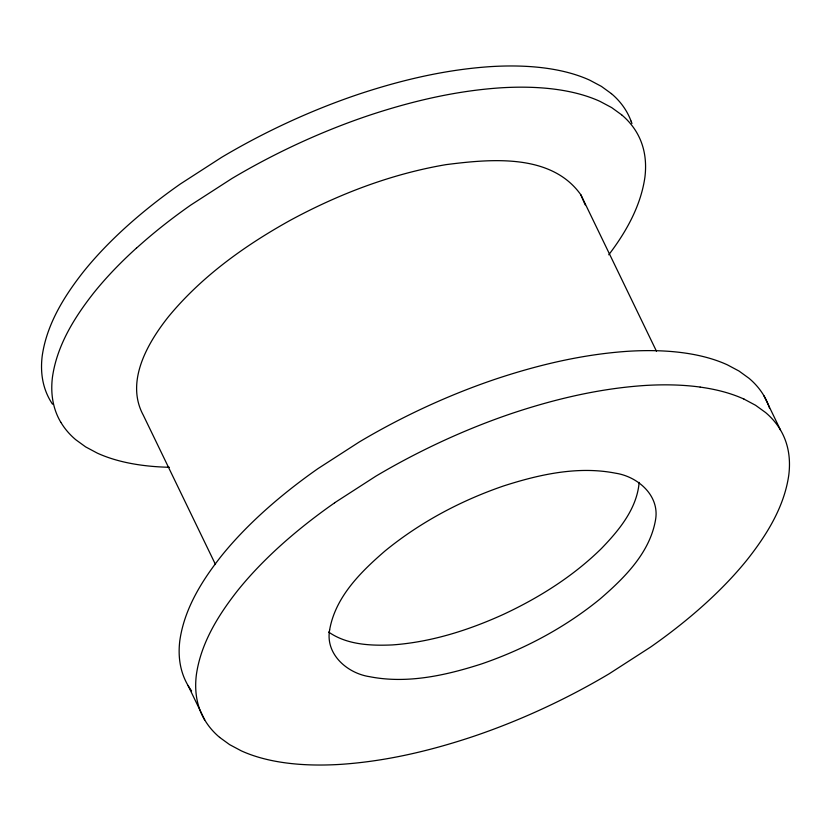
<?xml version="1.0" encoding="UTF-8"?>
<svg xmlns="http://www.w3.org/2000/svg" width="831" height="831" viewBox="0 0 831 831"><rect width="100%" height="100%" fill="white"/><g stroke="black" fill="none" stroke-linecap="round" stroke-linejoin="round"><path stroke-width="1.25" d="M639.143 482.375C637.003 508.665 619.012 530.323 601.395 548.553C573.141 576.319 539.153 597.686 503.389 614.4C468.31 630.334 430.884 642.197 392.284 644.929C370.657 645.853 346.984 644.866 328.629 632.038M608.759 254.785C626.096 232.036 640.753 206.067 644.887 177.387A321.649 142.008 -25.8 0 0 636.567 132.285A322.428 142.35 -25.8 0 0 621.661 114.844M334.592 502.797L375.882 476.163A322.428 142.35 -25.8 0 1 420.039 452.012A321.649 142.008 -25.8 0 1 512.53 413.204C555.357 398.942 599.691 388.493 644.814 385.491A321.649 142.008 -25.8 0 1 700.138 387.08M743.942 399.067L755.566 405.279L765.569 412.529A322.428 142.35 -25.8 0 1 780.465 429.959A321.649 142.008 -25.8 0 1 788.785 475.072C784.287 506.723 766.878 534.697 747.453 559.377A321.649 142.008 -25.8 0 1 704.875 604.044A322.428 142.35 -25.8 0 1 650.569 647.079L609.279 673.712A322.428 142.35 -25.8 0 1 565.163 697.895A321.649 142.008 -25.8 0 1 472.621 736.671C429.804 750.933 385.47 761.383 340.336 764.385A321.649 142.008 -25.8 0 1 285.012 762.796A322.428 142.35 -25.8 0 1 241.208 750.808L229.585 744.607L219.581 737.346M611.419 93.654L601.415 86.393L589.781 80.192A322.428 142.35 -25.8 0 0 545.988 68.204A321.649 142.008 -25.8 0 0 490.664 66.615C445.53 69.607 401.196 80.067 358.379 94.319A321.649 142.008 -25.8 0 0 288.658 122.105A322.428 142.35 -25.8 0 0 221.721 157.277L180.441 183.921A322.428 142.35 -25.8 0 0 126.125 226.956A321.649 142.008 -25.8 0 0 83.557 271.623C64.122 296.303 46.723 324.287 42.215 355.928A321.649 142.008 -25.8 0 0 45.715 390.944A322.428 142.35 -25.8 0 0 52.53 404.198M621.661 114.844L611.668 107.594L600.034 101.392A322.428 142.35 -25.8 0 0 556.23 89.405A321.649 142.008 -25.8 0 0 500.906 87.816C455.783 90.808 411.449 101.268 368.621 115.519A321.649 142.008 -25.8 0 0 276.089 154.296A322.428 142.35 -25.8 0 0 231.974 178.478L190.683 205.122A322.428 142.35 -25.8 0 0 136.429 248.189M656.459 351.191L580.869 194.818C551.213 153.008 490.529 159.012 446.06 164.631C391.266 173.949 338.684 194.049 289.946 220.485C244.646 245.675 201.497 276.536 168.371 316.819C147.43 343.203 125.169 381.73 143.285 415.168L215.499 564.54M763.918 395.743L780.465 429.97M188.138 685.689L204.686 719.916A321.649 142.008 -25.8 0 1 196.365 674.803C200.863 643.163 218.273 615.189 237.697 590.498A321.649 142.008 -25.8 0 1 280.276 545.832A322.428 142.35 -25.8 0 1 334.644 502.828M580.869 194.818L585.18 204.862M700.19 387.111A322.428 142.35 -25.8 0 1 743.994 399.098M219.633 737.388A322.428 142.35 -25.8 0 1 204.738 719.947M191.587 690.914A322.428 142.35 -25.8 0 1 183.329 675.593A321.649 142.008 -25.8 0 1 179.828 640.576C184.326 608.936 201.736 580.962 221.16 556.282A321.649 142.008 -25.8 0 1 280.681 496.959A322.428 142.35 -25.8 0 1 318.044 468.57L359.335 441.936A322.428 142.35 -25.8 0 1 426.261 406.754A321.649 142.008 -25.8 0 1 495.982 378.978C538.81 364.716 583.144 354.276 628.278 351.264A321.649 142.008 -25.8 0 1 699.619 355.72A322.428 142.35 -25.8 0 1 727.395 364.851L739.029 371.052L749.022 378.302A322.428 142.35 -25.8 0 1 768.737 405.84A321.649 142.008 -25.8 0 1 769.558 408.198M611.367 93.612A322.428 142.35 -25.8 0 1 631.072 121.149M631.124 121.181A321.649 142.008 -25.8 0 1 631.955 123.539M60.84 422.262A322.428 142.35 -25.8 0 0 75.735 439.703L85.676 446.922L97.31 453.124A322.428 142.35 -25.8 0 0 141.114 465.111A321.649 142.008 -25.8 0 0 169.368 467.282M136.377 248.147A321.649 142.008 -25.8 0 0 93.799 292.824C74.364 317.504 56.965 345.478 52.457 377.118A321.649 142.008 -25.8 0 0 60.777 422.231M329.637 629.877C325.212 654.236 347.306 673.339 369.618 676.683C407.19 684.079 445.79 675.437 481.606 663.907C524.361 649.219 564.955 627.634 600.024 599.006C624.341 578.023 649.749 552.979 655.514 520.009C659.939 495.65 637.855 476.547 615.532 473.192C577.961 465.807 539.361 474.439 503.544 485.969C460.79 500.657 420.195 522.242 385.127 550.88C360.81 571.863 335.402 596.907 329.637 629.877"/></g></svg>
